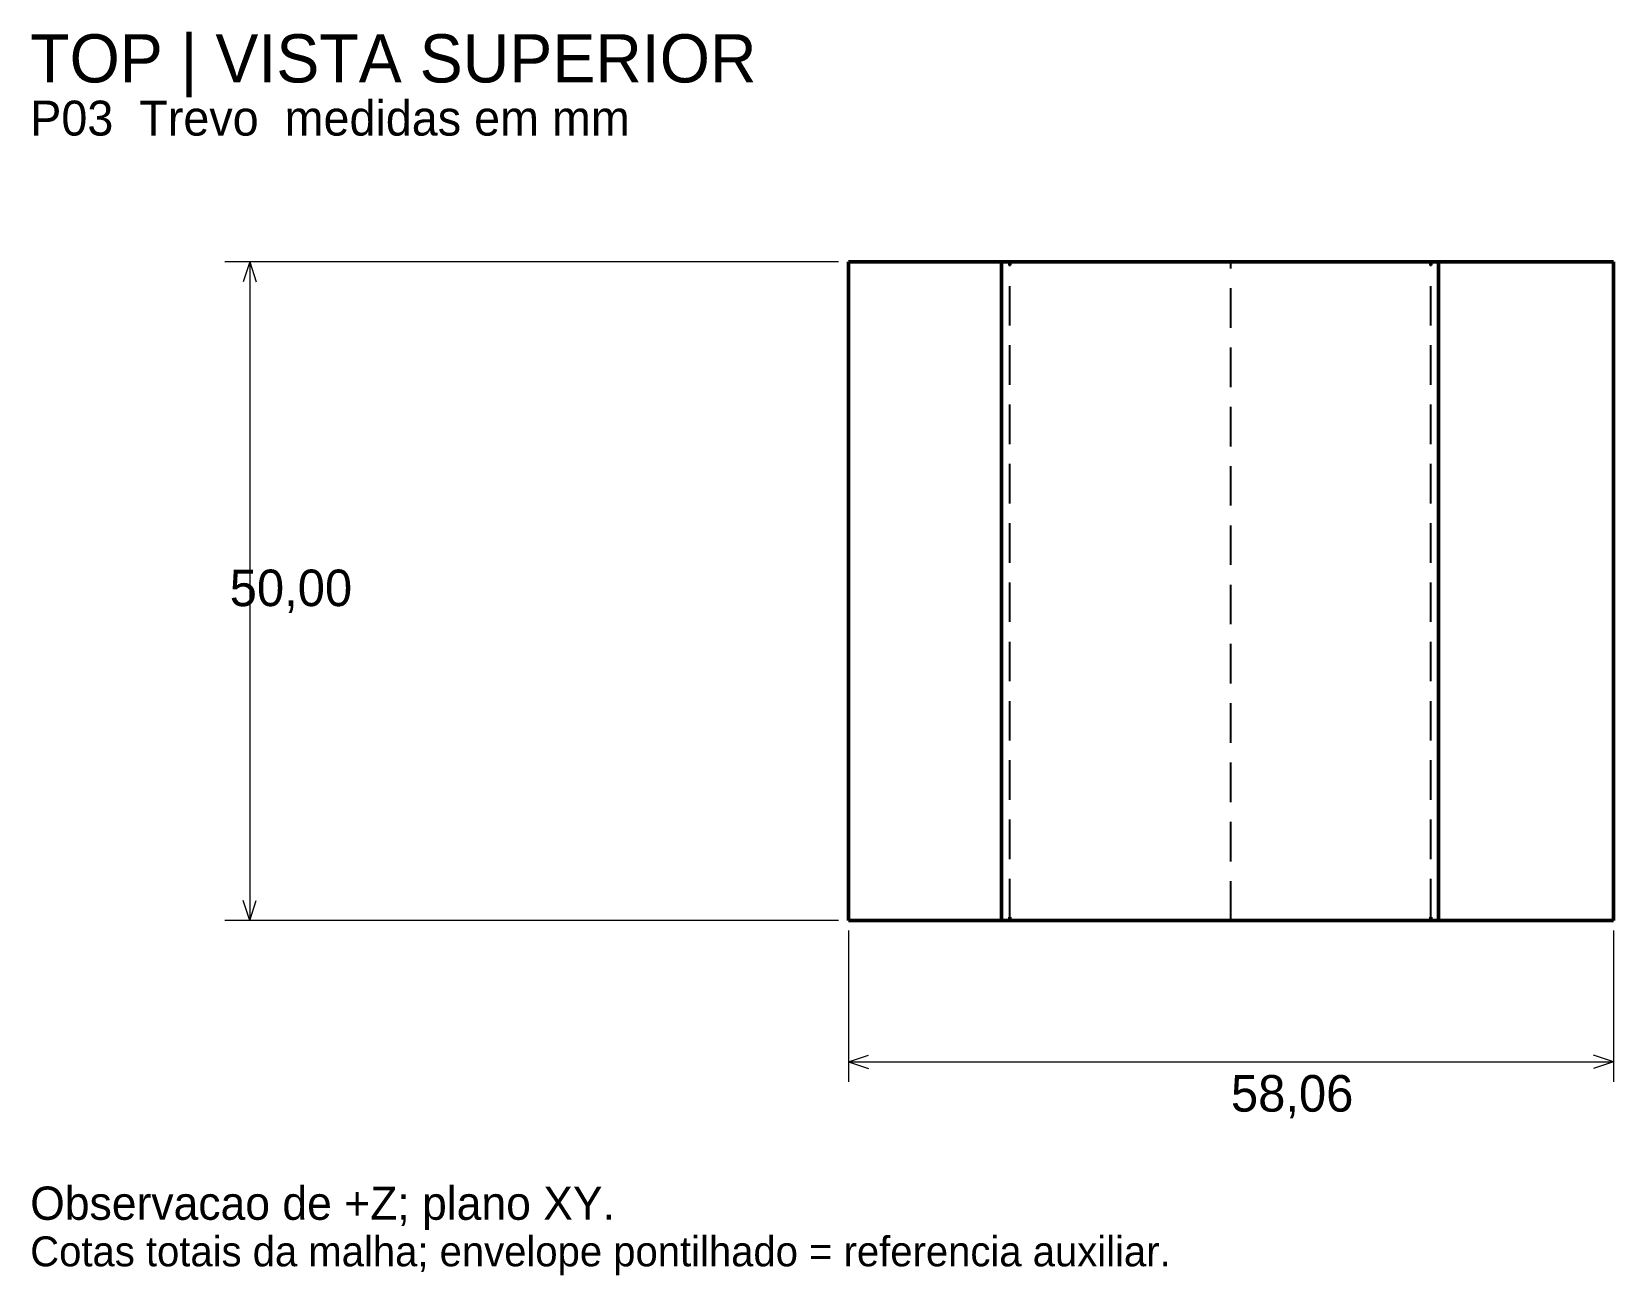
# Model space of a CAD drawing. Header units: millimetres. Extents: x 5 to 125, y 2 to 96.
import ezdxf

# ---------------------------------------------------------------- set-up
doc = ezdxf.new("R2010")
doc.units = ezdxf.units.MM
doc.linetypes.add('DOTTED', pattern=[1, 0, -1])
doc.linetypes.add('HIDDEN', pattern=[4.5, 3, -1.5])
for name, color, linetype, lineweight in [('HIDDEN', 8, 'HIDDEN', 25), ('REFERENCE', 8, 'DOTTED', 13), ('TEXT', 7, 'CONTINUOUS', 18), ('THIN', 7, 'CONTINUOUS', 18), ('VISIBLE', 7, 'CONTINUOUS', 50)]:
    doc.layers.add(name, color=color, linetype=linetype, lineweight=lineweight)

msp = doc.modelspace()

# ---------------------------------------------------------------- linework, layer by layer
at = {"layer": 'HIDDEN'}
for p, q in [((66.9, 78.64), (67.71, 78.64)), ((67.71, 78.64), (70.06, 78.64)), ((70.06, 78.64), (73.73, 78.64)), ((73.73, 78.64), (78.36, 78.64)), ((78.36, 78.64), (83.48, 78.64)), ((78.67, 78.64), (79.14, 78.64)), ((79.14, 28.81), (79.14, 78.48)), ((83.48, 78.64), (88.61, 78.64)), ((88.61, 78.64), (93.23, 78.64)), ((93.23, 78.64), (95.93, 78.64)), ((95.93, 28.64), (95.93, 78.64)), ((95.93, 78.64), (98.62, 78.64)), ((98.62, 78.64), (103.24, 78.64)), ((103.24, 78.64), (108.37, 78.64)), ((108.37, 78.64), (113.49, 78.64)), ((111.09, 78.64), (111.39, 78.64)), ((111.09, 28.81), (111.09, 78.48)), ((113.49, 78.64), (118.12, 78.64)), ((118.12, 78.64), (121.79, 78.64)), ((121.79, 78.64), (124.14, 78.64)), ((124.14, 78.64), (124.96, 78.64)), ((66.9, 28.64), (67.71, 28.64)), ((67.71, 28.64), (70.06, 28.64)), ((70.06, 28.64), (73.73, 28.64)), ((73.73, 28.64), (78.36, 28.64)), ((78.36, 28.64), (83.48, 28.64)), ((78.67, 28.64), (79.14, 28.64)), ((83.48, 28.64), (88.61, 28.64)), ((88.61, 28.64), (93.23, 28.64)), ((93.23, 28.64), (95.93, 28.64)), ((95.93, 28.64), (98.62, 28.64)), ((98.62, 28.64), (103.24, 28.64)), ((103.24, 28.64), (108.37, 28.64)), ((108.37, 28.64), (113.49, 28.64)), ((111.09, 28.64), (111.39, 28.64)), ((113.49, 28.64), (118.12, 28.64)), ((118.12, 28.64), (121.79, 28.64)), ((121.79, 28.64), (124.14, 28.64)), ((124.14, 28.64), (124.96, 28.64))]:
    msp.add_line(p, q, dxfattribs=at)
at = {"layer": 'REFERENCE'}
for p, q in [((66.9, 78.64), (124.96, 78.64)), ((66.9, 28.64), (66.9, 78.64)), ((124.96, 78.64), (124.96, 28.64)), ((124.96, 28.64), (66.9, 28.64))]:
    msp.add_line(p, q, dxfattribs=at)
at = {"layer": 'THIN'}
for p, q in [((66.14, 78.64), (19.56, 78.64)), ((21.46, 78.64), (20.95, 77.13)), ((21.46, 78.64), (21.46, 28.64)), ((21.46, 78.64), (21.96, 77.13)), ((21.46, 28.64), (20.95, 30.16)), ((21.46, 28.64), (21.96, 30.16)), ((66.14, 28.64), (19.56, 28.64)), ((66.9, 27.89), (66.9, 16.41)), ((124.96, 27.89), (124.96, 16.41)), ((66.9, 17.92), (68.41, 18.43)), ((124.96, 17.92), (123.44, 18.43)), ((66.9, 17.92), (124.96, 17.92)), ((66.9, 17.92), (68.41, 17.42)), ((124.96, 17.92), (123.44, 17.42))]:
    msp.add_line(p, q, dxfattribs=at)
at = {"layer": 'VISIBLE'}
for p, q in [((66.9, 78.64), (66.98, 78.64)), ((66.9, 78.64), (67.71, 78.64)), ((66.9, 28.64), (66.9, 78.64)), ((67.71, 78.64), (70.06, 78.64)), ((70.06, 78.64), (73.73, 78.64)), ((73.73, 78.64), (78.36, 78.64)), ((78.36, 78.64), (79.14, 78.64)), ((78.51, 28.64), (78.51, 78.64)), ((78.51, 78.64), (78.74, 78.64)), ((78.51, 78.64), (79.32, 78.64)), ((79.14, 78.4), (79.14, 78.64)), ((79.32, 78.64), (81.68, 78.64)), ((81.68, 78.64), (85.35, 78.64)), ((85.35, 78.64), (89.97, 78.64)), ((89.97, 78.64), (95.1, 78.64)), ((95.1, 78.64), (100.22, 78.64)), ((100.22, 78.64), (104.85, 78.64)), ((104.85, 78.64), (108.52, 78.64)), ((108.52, 78.64), (110.87, 78.64)), ((110.87, 78.64), (111.68, 78.64)), ((111.09, 78.4), (111.09, 78.64)), ((111.09, 78.64), (113.49, 78.64)), ((111.31, 78.64), (111.68, 78.64)), ((111.68, 28.64), (111.68, 78.64)), ((113.49, 78.64), (118.12, 78.64)), ((118.12, 78.64), (121.79, 78.64)), ((121.79, 78.64), (124.14, 78.64)), ((124.14, 78.64), (124.96, 78.64)), ((124.87, 78.64), (124.96, 78.64)), ((124.96, 28.64), (124.96, 78.64)), ((79.14, 28.64), (79.14, 28.89)), ((111.09, 28.64), (111.09, 28.89)), ((66.9, 28.64), (66.98, 28.64)), ((66.9, 28.64), (67.71, 28.64)), ((67.71, 28.64), (70.06, 28.64)), ((70.06, 28.64), (73.73, 28.64)), ((73.73, 28.64), (78.36, 28.64)), ((78.36, 28.64), (79.14, 28.64)), ((78.51, 28.64), (78.74, 28.64)), ((78.51, 28.64), (79.32, 28.64)), ((79.32, 28.64), (81.68, 28.64)), ((81.68, 28.64), (85.35, 28.64)), ((85.35, 28.64), (89.97, 28.64)), ((89.97, 28.64), (95.1, 28.64)), ((95.1, 28.64), (100.22, 28.64)), ((100.22, 28.64), (104.85, 28.64)), ((104.85, 28.64), (108.52, 28.64)), ((108.52, 28.64), (110.87, 28.64)), ((110.87, 28.64), (111.68, 28.64)), ((111.09, 28.64), (113.49, 28.64)), ((111.31, 28.64), (111.68, 28.64)), ((113.49, 28.64), (118.12, 28.64)), ((118.12, 28.64), (121.79, 28.64)), ((121.79, 28.64), (124.14, 28.64)), ((124.14, 28.64), (124.96, 28.64)), ((124.87, 28.64), (124.96, 28.64))]:
    msp.add_line(p, q, dxfattribs=at)

# ---------------------------------------------------------------- texts
at = {"layer": 'TEXT'}
for s, height, p in [('TOP | VISTA SUPERIOR', 3.6603, (4.8, 92.26)), ('P03  Trevo  medidas em mm', 2.6506, (4.8, 88.23)), ('50,00', 2.777, (19.94, 52.51)), ('58,06', 2.777, (95.93, 14.14)), ('Observacao de +Z; plano XY.', 2.5243, (4.8, 5.93)), ('Cotas totais da malha; envelope pontilhado = referencia auxiliar.', 2.2719, (4.8, 2.4))]:
    msp.add_text(s, height=height, dxfattribs=at).set_placement(p)

doc.saveas('drawing.dxf')
